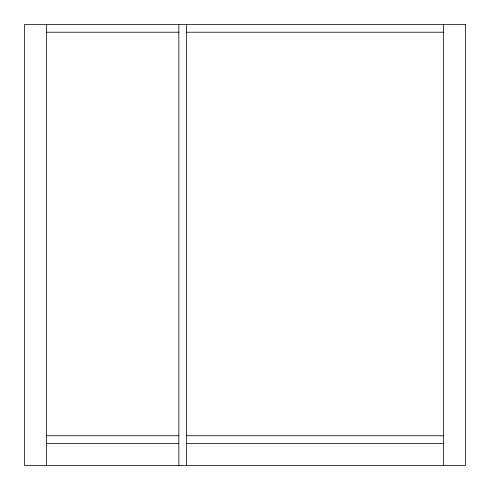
<?xml version="1.0" encoding="UTF-8"?>
<svg xmlns="http://www.w3.org/2000/svg" width="490" height="490" viewBox="0 0 490 490"><rect width="100%" height="100%" fill="white"/><g stroke="black" fill="none" stroke-linecap="round" stroke-linejoin="round"><path stroke-width="0.73" d="M46.55 32.218L178.85 32.218M186.568 32.218L443.45 32.218M46.55 435.733L178.85 435.733M186.568 435.733L443.45 435.733M46.55 443.45L178.85 443.45M186.568 443.45L443.45 443.45M443.45 24.5L443.45 465.5M186.568 24.5L186.568 465.5M178.85 24.5L178.85 465.5M46.55 24.5L46.55 465.5M465.5 24.5L24.5 24.5L24.5 465.5L465.5 465.5L465.5 24.5"/></g></svg>
